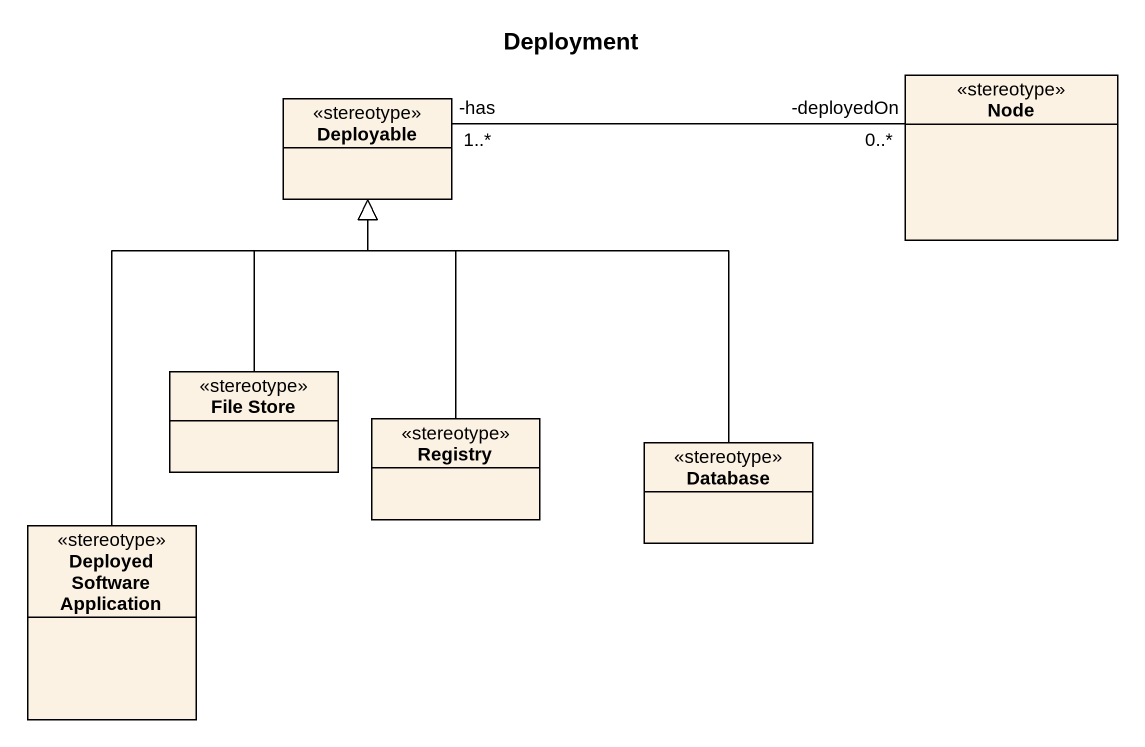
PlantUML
@startuml
title Deployment
hide circle
hide empty members
class Deployable <<stereotype>>
class "Node" as Node_ <<stereotype>>
class "File Store" as File_Store <<stereotype>>
class Registry <<stereotype>>
class "Database" as Database_ <<stereotype>>
class "Deployed Software Application" as Deployed_Software <<stereotype>>
Deployable "-has\n1..*" -right- "-deployedOn\n0..*" Node_
File_Store -up-|> Deployable
Registry -up-|> Deployable
Database_ -up-|> Deployable
Deployed_Software -up-|> Deployable
@enduml
